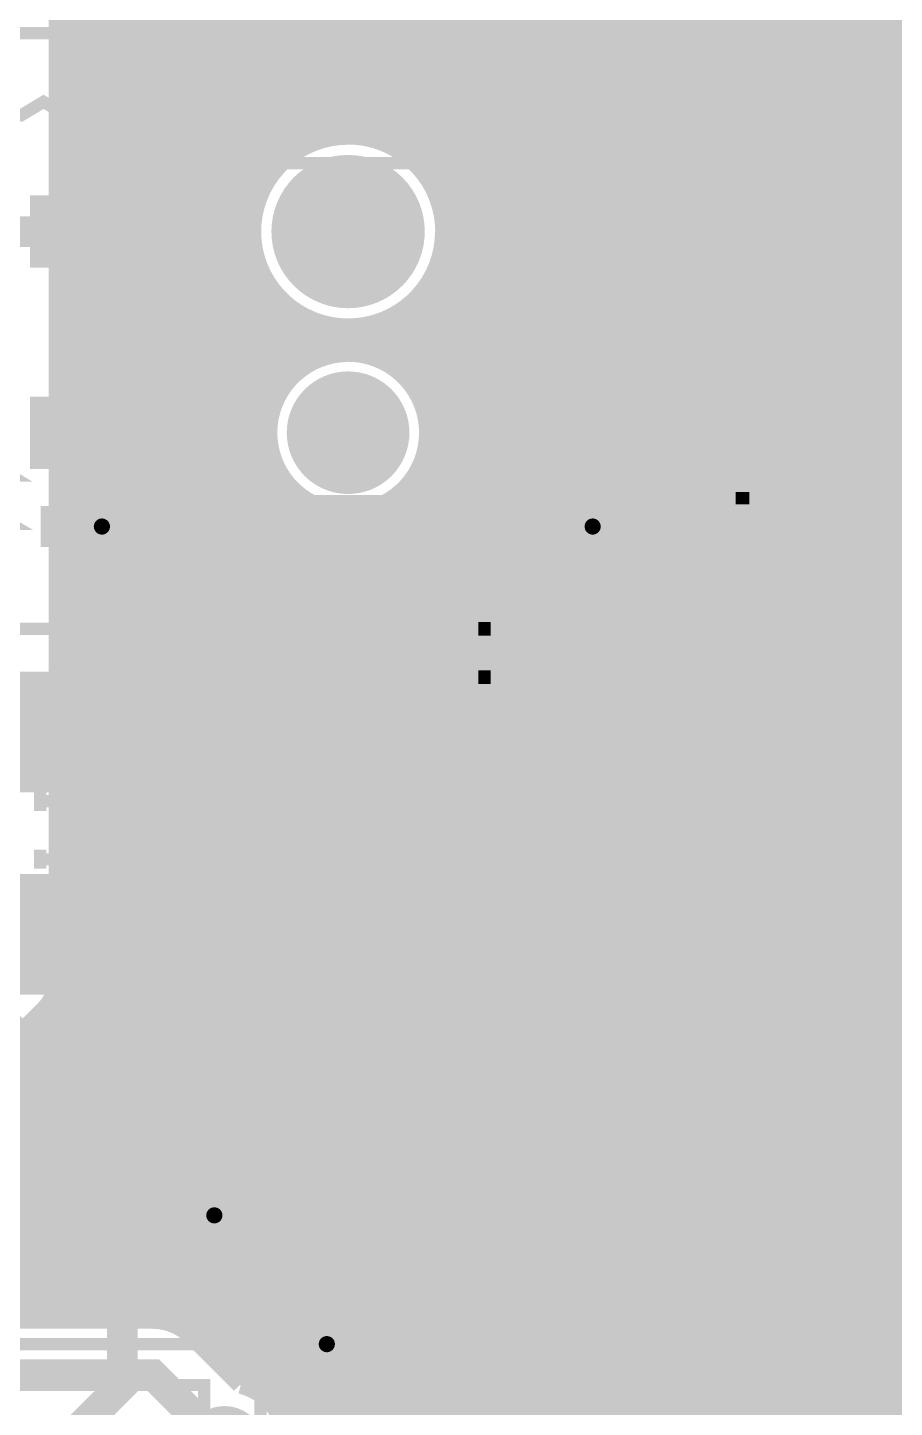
# Model space of a CAD drawing. Extents: x -10 to 131, y -93 to 209.
# Drawn here: x 3.27 to 14.03, y 115.42 to 132.57 of the extents above; entities that cross this region are included whole.
import ezdxf

# ---------------------------------------------------------------- set-up
doc = ezdxf.new("R2010")
doc.units = 0
doc.header["$MEASUREMENT"] = 0
doc.layers.get('0').update_dxf_attribs({"linetype": 'CONTINUOUS'})
for name, color, linetype in [('22-303-0_ASB', 7, 'CONTINUOUS'), ('22-303-0_AST', 7, 'CONTINUOUS'), ('22-303-0_BOT', 2, 'CONTINUOUS'), ('22-303-0_DRD', 6, 'CONTINUOUS'), ('22-303-0_DRL', 1, 'CONTINUOUS'), ('22-303-0_GND', 3, 'CONTINUOUS'), ('22-303-0_IN1', 10, 'CONTINUOUS'), ('22-303-0_SMT', 9, 'CONTINUOUS'), ('22-303-0_SPT', 11, 'CONTINUOUS'), ('22-303-0_SST', 8, 'CONTINUOUS'), ('22-303-0_TOP', 15, 'CONTINUOUS'), ('THRUHOLE_NPT', 7, 'CONTINUOUS'), ('THRUHOLE_TAP', 2, 'CONTINUOUS')]:
    doc.layers.add(name, color=color, linetype=linetype)

# ---------------------------------------------------------------- blocks, each defined once
blk = doc.blocks.new('ROUND_2')
at = {"const_width": 0.50038}
blk.add_lwpolyline([(-0.25019, 0, 1), (0.25019, 0, 1)], format="xyb", close=True, dxfattribs=at)
blk = doc.blocks.new('ROUND_40')
at = {"const_width": 0.69977}
blk.add_lwpolyline([(-0.349884, 0, 1), (0.349884, 0, 1)], format="xyb", close=True, dxfattribs=at)
blk = doc.blocks.new('RECTANGLE_39')
blk.add_solid([(0.90043, 0.44958), (0.90043, -0.44958), (-0.90043, 0.44958), (-0.90043, -0.44958)])
blk = doc.blocks.new('ROUND_70')
at = {"const_width": 0.29972}
blk.add_lwpolyline([(-0.14986, 0, 1), (0.14986, 0, 1)], format="xyb", close=True, dxfattribs=at)
blk = doc.blocks.new('ROUND_117')
at = {"const_width": 0.10033}
blk.add_lwpolyline([(-0.050164, 0, 1), (0.050164, 0, 1)], format="xyb", close=True, dxfattribs=at)
blk = doc.blocks.new('ROUND_92')
at = {"const_width": 0.9525}
blk.add_lwpolyline([(-0.47625, 0, 1), (0.47625, 0, 1)], format="xyb", close=True, dxfattribs=at)
blk = doc.blocks.new('ROUND_93')
at = {"const_width": 0.762}
blk.add_lwpolyline([(-0.381, 0, 1), (0.381, 0, 1)], format="xyb", close=True, dxfattribs=at)
blk = doc.blocks.new('ROUND_100')
at = {"const_width": 0.50038}
blk.add_lwpolyline([(-0.25019, 0, 1), (0.25019, 0, 1)], format="xyb", close=True, dxfattribs=at)
blk = doc.blocks.new('ROUND_101')
at = {"const_width": 0.0635}
blk.add_lwpolyline([(-0.03175, 0, 1), (0.03175, 0, 1)], format="xyb", close=True, dxfattribs=at)
blk = doc.blocks.new('ROUND_103')
at = {"const_width": 0.6985}
blk.add_lwpolyline([(-0.34925, 0, 1), (0.34925, 0, 1)], format="xyb", close=True, dxfattribs=at)
blk = doc.blocks.new('ROUND_104')
at = {"const_width": 0.4953}
blk.add_lwpolyline([(-0.24765, 0, 1), (0.24765, 0, 1)], format="xyb", close=True, dxfattribs=at)
blk = doc.blocks.new('RECTANGLE_3')
blk.add_solid([(0.4826, 0.4064), (0.4826, -0.4064), (-0.4826, 0.4064), (-0.4826, -0.4064)])
blk = doc.blocks.new('RECTANGLE_44')
blk.add_solid([(0.7239, 0.7493), (0.7239, -0.7493), (-0.7239, 0.7493), (-0.7239, -0.7493)])
blk = doc.blocks.new('RECTANGLE_61')
blk.add_solid([(0.635, 0.3429), (0.635, -0.3429), (-0.635, 0.3429), (-0.635, -0.3429)])
blk = doc.blocks.new('ROUND_108')
at = {"const_width": 0.10033}
blk.add_lwpolyline([(-0.050164, 0, 1), (0.050164, 0, 1)], format="xyb", close=True, dxfattribs=at)

msp = doc.modelspace()

# ---------------------------------------------------------------- linework, layer by layer
at = {"layer": '22-303-0_AST', "const_width": 0.1524}
for points in [[(5.75056, 130.88112), (5.75056, 127.381), (4.04876, 127.381), (4.04876, 130.88112), (5.75056, 130.88112), (6.74878, 130.88112), (7.74954, 130.88112), (8.7503, 130.88112), (8.7503, 127.381), (10.44956, 127.381), (10.44956, 126.67996), (8.7503, 126.67996), (8.7503, 127.381)], [(8.7503, 130.88112), (10.44956, 130.88112), (10.44956, 127.381)], [(4.04876, 130.27914), (3.55092, 130.27914), (3.55092, 129.77876), (4.04876, 129.77876)], [(10.44956, 130.27914), (10.94994, 130.27914), (10.94994, 129.77876), (10.44956, 129.77876)], [(4.04876, 127.2794), (3.55092, 127.2794), (3.55092, 127.77978), (4.04876, 127.77978)], [(10.44956, 127.77978), (10.94994, 127.77978), (10.94994, 127.2794), (10.44956, 127.2794)], [(8.7503, 126.67996), (7.74954, 126.67996), (6.74878, 126.67996), (5.75056, 126.67996), (4.04876, 126.67996), (4.04876, 127.381)], [(5.75056, 126.67996), (5.75056, 127.381)], [(2.54, 125.095), (2.54, 120.015), (5.08, 120.015), (5.08, 125.095), (2.54, 125.095)], [(5.715, 125.095), (5.715, 120.015), (8.255, 120.015), (8.255, 125.095), (5.715, 125.095)], [(3.93192, 124.02566), (3.93192, 123.67006), (4.1021, 123.55068), (4.27228, 123.55068), (4.43992, 123.67006), (4.43992, 124.02566), (3.42392, 124.02566)], [(6.85292, 124.02566), (6.85292, 123.67006), (7.0231, 123.55068), (7.19328, 123.55068), (7.36092, 123.67006), (7.36092, 124.02566), (6.34492, 124.02566)], [(3.93192, 123.72848), (3.42392, 123.55068)], [(6.85292, 123.72848), (6.34492, 123.55068)], [(3.42392, 122.83186), (3.42392, 123.06808)], [(3.42392, 122.95124), (4.43992, 122.95124), (4.27228, 123.06808)], [(6.34492, 122.83186), (6.34492, 123.06808)], [(6.34492, 122.95124), (7.36092, 122.95124), (7.19328, 123.06808)], [(3.42392, 122.11304), (3.42392, 122.34926)], [(3.42392, 122.22988), (4.43992, 122.22988), (4.27228, 122.34926)], [(6.34492, 122.11304), (6.34492, 122.34926)], [(6.34492, 122.22988), (7.36092, 122.22988), (7.19328, 122.34926)], [(3.76428, 121.27484), (3.76428, 121.74728), (4.43992, 121.51106), (4.43992, 121.39168), (3.42392, 121.39168)], [(6.85292, 121.68886), (6.85292, 121.33326), (6.68528, 121.27484), (6.5151, 121.27484), (6.34492, 121.33326), (6.34492, 121.68886), (6.5151, 121.74728), (6.68528, 121.74728), (7.36092, 121.51106)], [(7.8105, 116.6495), (7.8105, 119.5705), (6.1722, 119.5705), (6.1722, 116.6495), (7.8105, 116.6495)], [(0.8382, 116.205), (5.4102, 116.205), (5.4102, 119.38), (0.8382, 119.38), (0.8382, 116.205)], [(6.68274, 118.72468), (6.51256, 118.7831), (6.51256, 119.1387), (6.68274, 119.19966), (7.36092, 119.19966), (7.52856, 119.1387), (7.52856, 118.7831), (7.36092, 118.72468)], [(3.69316, 118.33098), (2.84734, 118.33098), (2.67716, 118.3894), (2.67716, 118.745), (2.84734, 118.80342), (3.69316, 118.80342)], [(7.02056, 117.9449), (7.19074, 117.88648), (7.36092, 117.88648), (7.52856, 117.9449), (7.52856, 118.3005), (7.36092, 118.36146), (7.19074, 118.36146), (7.02056, 118.3005), (7.02056, 117.9449), (6.85292, 117.88648), (6.68274, 117.88648), (6.51256, 117.9449), (6.51256, 118.3005), (6.68274, 118.36146), (6.85292, 118.36146), (7.02056, 118.3005)], [(2.84734, 117.96522), (2.67716, 117.84838), (2.67716, 117.60962), (2.84734, 117.49278), (3.01498, 117.49278), (3.35534, 117.729), (3.69316, 117.49278), (3.69316, 117.96522)], [(6.85292, 117.04828), (6.85292, 117.52326), (7.52856, 117.2845), (7.52856, 117.16766), (6.51256, 117.16766)], [(2.67716, 116.8908), (3.69316, 116.8908), (3.52298, 117.01018)], [(0.889, 115.697), (5.461, 115.697), (5.461, 113.919), (5.207, 113.665), (5.461, 113.411), (5.461, 111.633), (0.889, 111.633), (0.889, 115.697)], [(6.1595, 115.7605), (6.1595, 112.8395), (7.7978, 112.8395), (7.7978, 115.7605), (6.1595, 115.7605)], [(6.5659, 114.90452), (6.39826, 114.96294), (6.39826, 115.31854), (6.5659, 115.37696), (7.24408, 115.37696), (7.41426, 115.31854), (7.41426, 114.96294), (7.24408, 114.90452)]]:
    msp.add_lwpolyline(points, dxfattribs=at)
at = {"layer": '22-303-0_BOT'}
for points, const_width in [([(111.50092, 189.7761), (9.4996, 189.7761), (9.4996, 155.55976), (5.25018, 155.55976), (5.25018, 131.9784)], 0.254), ([(5.08, 188.3664), (5.08, 116.47424)], 0.254), ([(4.8514, 188.1378), (4.8514, 116.5225)], 0.254), ([(4.6228, 187.9092), (4.6228, 116.5225)], 0.254), ([(4.3942, 187.6806), (4.3942, 116.5225)], 0.254), ([(4.1656, 187.452), (4.1656, 116.5225)], 0.254), ([(3.937, 187.2234), (3.937, 116.5225)], 0.254), ([(3.6576, 186.944), (3.6576, 120.777)], 0.254), ([(3.7084, 186.9948), (3.7084, 116.5225)], 0.254), ([(5.25018, 132.6388), (3.6576, 132.6388)], 0.254), ([(5.25018, 132.4102), (3.6576, 132.4102)], 0.254), ([(5.25018, 132.1816), (3.6576, 132.1816)], 0.254), ([(13.5001, 131.953), (3.6576, 131.953)], 0.254), ([(13.5001, 131.9784), (5.25018, 131.9784)], 0.254), ([(5.3086, 131.9784), (5.3086, 116.32946)], 0.254), ([(5.5372, 131.9784), (5.5372, 116.10086)], 0.254), ([(5.7658, 131.9784), (5.7658, 115.87226)], 0.254), ([(5.9944, 131.9784), (5.9944, 115.69192)], 0.254), ([(6.223, 131.9784), (6.223, 130.66522)], 0.254), ([(6.4516, 131.9784), (6.4516, 130.93446)], 0.254), ([(6.6802, 131.9784), (6.6802, 131.09448)], 0.254), ([(6.9088, 131.9784), (6.9088, 131.18846)], 0.254), ([(7.1374, 131.9784), (7.1374, 131.23164)], 0.254), ([(7.366, 131.9784), (7.366, 131.23164)], 0.254), ([(7.5946, 131.9784), (7.5946, 131.18592)], 0.254), ([(7.8232, 131.9784), (7.8232, 131.09194)], 0.254), ([(8.0518, 131.9784), (8.0518, 130.93192)], 0.254), ([(8.2804, 131.9784), (8.2804, 130.66014)], 0.254), ([(8.509, 131.9784), (8.509, 57.4675)], 0.254), ([(8.7376, 131.9784), (8.7376, 57.4675)], 0.254), ([(8.9662, 131.9784), (8.9662, 57.4675)], 0.254), ([(9.1948, 131.9784), (9.1948, 57.4675)], 0.254), ([(9.4234, 131.9784), (9.4234, 57.4675)], 0.254), ([(13.5001, 131.9784), (13.5001, 122.97664), (9.4996, 122.97664), (9.4996, 58.10758)], 0.254), ([(9.652, 131.9784), (9.652, 122.97664)], 0.254), ([(9.8806, 131.9784), (9.8806, 122.97664)], 0.254), ([(10.1092, 131.9784), (10.1092, 122.97664)], 0.254), ([(10.3378, 131.9784), (10.3378, 122.97664)], 0.254), ([(10.5664, 131.9784), (10.5664, 122.97664)], 0.254), ([(10.795, 131.9784), (10.795, 122.97664)], 0.254), ([(11.0236, 131.9784), (11.0236, 122.97664)], 0.254), ([(11.2522, 131.9784), (11.2522, 122.97664)], 0.254), ([(11.4808, 131.9784), (11.4808, 122.97664)], 0.254), ([(11.7094, 131.9784), (11.7094, 122.97664)], 0.254), ([(11.938, 131.9784), (11.938, 122.97664)], 0.254), ([(12.1666, 131.9784), (12.1666, 122.97664)], 0.254), ([(12.3952, 131.9784), (12.3952, 122.97664)], 0.254), ([(12.6238, 131.9784), (12.6238, 122.97664)], 0.254), ([(12.8524, 131.9784), (12.8524, 122.97664)], 0.254), ([(13.081, 131.9784), (13.081, 122.97664)], 0.254), ([(13.3096, 131.9784), (13.3096, 122.97664)], 0.254), ([(13.5001, 131.7244), (3.6576, 131.7244)], 0.254), ([(13.5001, 131.4958), (3.6576, 131.4958)], 0.254), ([(13.5001, 131.2672), (3.6576, 131.2672)], 0.254), ([(6.58622, 131.0386), (3.6576, 131.0386)], 0.254), ([(13.5001, 131.0386), (7.91464, 131.0386)], 0.254), ([(6.32714, 130.81), (3.6576, 130.81)], 0.254), ([(13.5001, 130.81), (8.17118, 130.81)], 0.254), ([(6.17474, 130.5814), (3.6576, 130.5814)], 0.254), ([(13.5001, 130.5814), (8.32358, 130.5814)], 0.254), ([(6.08584, 130.3528), (3.6576, 130.3528)], 0.254), ([(13.5001, 130.3528), (8.41248, 130.3528)], 0.254), ([(6.0452, 130.1242), (3.6576, 130.1242)], 0.254), ([(13.5001, 130.1242), (8.45312, 130.1242)], 0.254), ([(6.05028, 129.8956), (3.6576, 129.8956)], 0.254), ([(13.5001, 129.8956), (8.45058, 129.8956)], 0.254), ([(6.09854, 129.667), (3.6576, 129.667)], 0.254), ([(13.5001, 129.667), (8.39978, 129.667)], 0.254), ([(6.1976, 129.4384), (3.6576, 129.4384)], 0.254), ([(6.223, 129.39522), (6.223, 115.56238)], 0.254), ([(8.2804, 129.4003), (8.2804, 57.4675)], 0.254), ([(13.5001, 129.4384), (8.30072, 129.4384)], 0.254), ([(6.3627, 129.2098), (3.6576, 129.2098)], 0.254), ([(13.5001, 129.2098), (8.13562, 129.2098)], 0.254), ([(6.4516, 129.12344), (6.4516, 128.143)], 0.254), ([(8.0518, 129.12598), (8.0518, 128.14046)], 0.254), ([(6.65226, 128.9812), (3.6576, 128.9812)], 0.254), ([(6.6802, 128.96596), (6.6802, 128.36144)], 0.254), ([(6.9088, 128.87198), (6.9088, 128.47828)], 0.254), ([(7.1374, 128.8288), (7.1374, 128.53162)], 0.254), ([(7.366, 128.8288), (7.366, 128.53162)], 0.254), ([(7.5946, 128.87198), (7.5946, 128.47574)], 0.254), ([(7.8232, 128.96596), (7.8232, 128.3589)], 0.254), ([(13.5001, 128.9812), (7.84606, 128.9812)], 0.254), ([(13.5001, 128.7526), (3.6576, 128.7526)], 0.254), ([(7.08406, 128.524), (3.6576, 128.524)], 0.254), ([(13.5001, 128.524), (7.41426, 128.524)], 0.254), ([(6.59384, 128.2954), (3.6576, 128.2954)], 0.254), ([(13.5001, 128.2954), (7.90448, 128.2954)], 0.254), ([(6.39572, 128.0668), (3.6576, 128.0668)], 0.254), ([(13.5001, 128.0668), (8.1026, 128.0668)], 0.254), ([(6.29158, 127.8382), (3.6576, 127.8382)], 0.254), ([(13.5001, 127.8382), (8.20928, 127.8382)], 0.254), ([(6.24586, 127.6096), (3.6576, 127.6096)], 0.254), ([(13.5001, 127.6096), (8.255, 127.6096)], 0.254), ([(6.25348, 127.381), (3.6576, 127.381)], 0.254), ([(13.5001, 127.381), (8.24484, 127.381)], 0.254), ([(6.31444, 127.1524), (3.6576, 127.1524)], 0.254), ([(13.5001, 127.1524), (8.18388, 127.1524)], 0.254), ([(6.44398, 126.9238), (3.6576, 126.9238)], 0.254), ([(6.4516, 126.91618), (6.4516, 115.2652)], 0.254), ([(8.0518, 126.91872), (8.0518, 70.78472)], 0.254), ([(13.5001, 126.9238), (8.05434, 126.9238)], 0.254), ([(6.68528, 126.6952), (3.6576, 126.6952)], 0.254), ([(6.6802, 126.69774), (6.6802, 102.51186)], 0.254), ([(13.5001, 126.6952), (7.81304, 126.6952)], 0.254), ([(7.8232, 126.70028), (7.8232, 71.02348)], 0.254), ([(13.5001, 126.4666), (3.6576, 126.4666)], 0.254), ([(6.9088, 126.5809), (6.9088, 102.28326)], 0.254), ([(7.1374, 126.52756), (7.1374, 102.05466)], 0.254), ([(7.366, 126.52756), (7.366, 101.82606)], 0.254), ([(7.5946, 126.58344), (7.5946, 101.59746)], 0.254), ([(13.5001, 126.238), (3.6576, 126.238)], 0.254), ([(13.5001, 126.0094), (3.6576, 126.0094)], 0.254), ([(13.5001, 125.7808), (3.6576, 125.7808)], 0.254), ([(13.5001, 125.5522), (3.6576, 125.5522)], 0.254), ([(13.5001, 125.3236), (3.6576, 125.3236)], 0.254), ([(13.5001, 125.095), (3.6576, 125.095)], 0.254), ([(13.5001, 124.8664), (3.6576, 124.8664)], 0.254), ([(13.5001, 124.6378), (3.6576, 124.6378)], 0.254), ([(13.5001, 124.4092), (3.6576, 124.4092)], 0.254), ([(13.5001, 124.1806), (3.6576, 124.1806)], 0.254), ([(13.5001, 123.952), (3.6576, 123.952)], 0.254), ([(13.5001, 123.7234), (3.6576, 123.7234)], 0.254), ([(13.5001, 123.4948), (3.6576, 123.4948)], 0.254), ([(13.5001, 123.2662), (3.6576, 123.2662)], 0.254), ([(13.5001, 123.0376), (3.6576, 123.0376)], 0.254), ([(9.4996, 122.809), (3.6576, 122.809)], 0.254), ([(9.4996, 122.5804), (3.6576, 122.5804)], 0.254), ([(9.4996, 122.3518), (3.6576, 122.3518)], 0.254), ([(9.4996, 122.1232), (3.6576, 122.1232)], 0.254), ([(9.4996, 121.8946), (3.6576, 121.8946)], 0.254), ([(9.4996, 121.666), (3.6576, 121.666)], 0.254), ([(9.4996, 121.4374), (3.6576, 121.4374)], 0.254), ([(9.4996, 121.2088), (3.6576, 121.2088)], 0.254), ([(9.4996, 120.9802), (3.6576, 120.9802)], 0.254), ([(9.4996, 120.7516), (3.6576, 120.7516)], 0.254), ([(9.4996, 120.523), (3.60172, 120.523)], 0.254), ([(3.4798, 120.3452), (0.8636, 117.729)], 0.254), ([(9.4996, 120.2944), (3.42646, 120.2944)], 0.254), ([(3.4798, 120.3452), (3.4798, 116.5225)], 0.254), ([(3.2512, 120.1166), (3.2512, 116.5225)], 0.254), ([(9.4996, 120.0658), (3.19786, 120.0658)], 0.254), ([(9.4996, 119.8372), (2.96926, 119.8372)], 0.254), ([(9.4996, 119.6086), (2.74066, 119.6086)], 0.254), ([(9.4996, 119.38), (2.51206, 119.38)], 0.254), ([(9.4996, 119.1514), (2.28346, 119.1514)], 0.254), ([(9.4996, 118.9228), (2.05486, 118.9228)], 0.254), ([(9.4996, 118.6942), (1.82626, 118.6942)], 0.254), ([(9.4996, 118.4656), (1.59766, 118.4656)], 0.254), ([(9.4996, 118.237), (1.36906, 118.237)], 0.254), ([(9.4996, 118.0084), (1.14046, 118.0084)], 0.254), ([(9.4996, 117.7798), (0.91186, 117.7798)], 0.254), ([(9.4996, 117.5512), (0.8636, 117.5512)], 0.254), ([(9.4996, 117.3226), (0.8636, 117.3226)], 0.254), ([(9.4996, 117.094), (0.8636, 117.094)], 0.254), ([(9.4996, 116.8654), (0.8636, 116.8654)], 0.254), ([(9.4996, 116.6368), (0.8636, 116.6368)], 0.254), ([(4.826, 116.5225), (2.3114, 116.5225)], 0.254), ([(9.4996, 116.4082), (5.20954, 116.4082)], 0.254), ([(5.32638, 116.31168), (5.92074, 115.71478)], 0.254), ([(9.4996, 116.1796), (5.45846, 116.1796)], 0.254), ([(5.715, 114.935), (4.826, 115.824), (1.905, 115.824)], 0.381), ([(9.4996, 115.951), (5.68706, 115.951)], 0.254), ([(9.4996, 115.7224), (5.91566, 115.7224)], 0.254), ([(9.4996, 115.4938), (6.29666, 115.4938)], 0.254)]:
    msp.add_lwpolyline(points, dxfattribs=dict(at, const_width=const_width))
at = {"layer": '22-303-0_BOT', "const_width": 0.254}
for points in [[(7.24916, 131.23672, 0.4142136), (6.04266, 130.03022)], [(8.4582, 130.03022, 0.4142136), (7.24916, 131.23926)], [(6.04266, 130.03022, 0.4142136), (7.24916, 128.82372)], [(7.24916, 128.82372, 0.4142136), (8.45566, 130.03022)], [(7.24916, 128.5367, 0.4142136), (6.24332, 127.53086)], [(8.25754, 127.53086, 0.4142136), (7.24916, 128.53924)], [(6.24332, 127.53086, 0.4142136), (7.24916, 126.52502)], [(7.24916, 126.52248, 0.4142136), (8.25754, 127.53086)], [(3.4798, 120.3452, 0.1989124), (3.65866, 120.777)], [(3.4798, 120.3452, 0.1989124), (3.65866, 120.777)], [(5.31876, 116.31676, 0.1989124), (4.826, 116.52087)], [(5.31876, 116.31676, 0.1989124), (4.826, 116.52087)], [(6.52272, 114.935, 0.3405246), (5.92074, 115.71478)]]:
    msp.add_lwpolyline(points, format="xyb", dxfattribs=at)
at = {"layer": '22-303-0_DRD', "const_width": 0.254}
for points in [[(6.99516, 130.66522), (6.61416, 130.28422)], [(7.50316, 130.66522), (6.99516, 130.66522)], [(7.88416, 130.28422), (7.50316, 130.66522)], [(6.99516, 130.41122), (6.99516, 130.28422)], [(7.12216, 130.41122), (6.99516, 130.41122)], [(7.12216, 130.28422), (7.12216, 130.41122)], [(7.37616, 130.41122), (7.37616, 130.28422)], [(7.50316, 130.41122), (7.37616, 130.41122)], [(7.50316, 130.28422), (7.50316, 130.41122)], [(6.61416, 130.28422), (6.61416, 129.77622)], [(6.99516, 130.28422), (7.12216, 130.28422)], [(7.37616, 130.28422), (7.50316, 130.28422)], [(7.88416, 129.77622), (7.88416, 130.28422)], [(7.12216, 129.64922), (6.86816, 129.90322)], [(7.63016, 129.90322), (7.37616, 129.64922)], [(6.61416, 129.77622), (6.99516, 129.39522)], [(7.50316, 129.39522), (7.88416, 129.77622)], [(7.37616, 129.64922), (7.12216, 129.64922)], [(6.99516, 129.39522), (7.50316, 129.39522)], [(7.24916, 128.16586), (6.61416, 127.53086)], [(7.88416, 127.53086), (7.24916, 128.16586)], [(6.61416, 127.53086), (7.24916, 126.89586)], [(7.24916, 126.89586), (7.88416, 127.53086)], [(3.556, 126.111), (4.191, 126.746)], [(3.556, 126.111), (4.191, 126.746)], [(3.556, 126.619), (3.556, 126.111)], [(4.191, 125.984), (3.556, 126.619)], [(3.556, 126.619), (3.556, 126.111)], [(4.191, 125.984), (3.556, 126.619)], [(4.191, 126.746), (4.826, 126.111)], [(4.191, 126.746), (4.826, 126.111)], [(4.826, 126.619), (4.191, 125.984)], [(4.826, 126.619), (4.191, 125.984)], [(4.826, 126.111), (4.826, 126.619)], [(4.826, 126.111), (4.826, 126.619)], [(9.652, 126.111), (10.287, 126.746)], [(9.652, 126.619), (9.652, 126.111)], [(10.287, 125.984), (9.652, 126.619)], [(10.287, 126.746), (10.922, 126.111)], [(10.922, 126.619), (10.287, 125.984)], [(10.922, 126.111), (10.922, 126.619)], [(4.953, 117.5512), (5.588, 118.1862)], [(4.953, 117.5512), (5.588, 118.1862)], [(5.588, 118.1862), (6.223, 117.5512)], [(5.588, 118.1862), (6.223, 117.5512)], [(4.953, 118.0592), (4.953, 117.5512)], [(5.588, 117.4242), (4.953, 118.0592)], [(4.953, 118.0592), (4.953, 117.5512)], [(5.588, 117.4242), (4.953, 118.0592)], [(6.223, 118.0592), (5.588, 117.4242)], [(6.223, 118.0592), (5.588, 117.4242)], [(6.223, 117.5512), (6.223, 118.0592)], [(6.223, 117.5512), (6.223, 118.0592)], [(6.35, 115.951), (6.985, 116.586)], [(6.35, 115.951), (6.985, 116.586)], [(6.985, 116.586), (7.62, 115.951)], [(6.985, 116.586), (7.62, 115.951)], [(6.35, 116.459), (6.35, 115.951)], [(6.985, 115.824), (6.35, 116.459)], [(6.35, 116.459), (6.35, 115.951)], [(6.985, 115.824), (6.35, 116.459)], [(7.62, 116.459), (6.985, 115.824)], [(7.62, 116.459), (6.985, 115.824)], [(7.62, 115.951), (7.62, 116.459)], [(7.62, 115.951), (7.62, 116.459)], [(5.08, 114.681), (5.715, 115.316)], [(5.715, 115.316), (6.35, 114.681)]]:
    msp.add_lwpolyline(points, dxfattribs=at)
at = {"layer": '22-303-0_DRL', "const_width": 0.254}
msp.add_lwpolyline([(93.45422, 17.63014), (76.454, 17.63014), (76.454, 58.10758), (9.4996, 58.10758), (9.4996, 122.97664), (13.5001, 122.97664), (13.5001, 131.9784), (5.25018, 131.9784), (5.25018, 155.55976), (9.4996, 155.55976), (9.4996, 189.7761), (111.50092, 189.7761), (111.50092, 159.77616), (106.36504, 159.77616), (106.36504, 90.10904), (82.63636, 90.10904), (82.63636, 115.10772), (72.03948, 115.10772), (72.03948, 80.10906), (111.50092, 80.10906), (111.50092, 58.10758), (93.45422, 58.10758), (93.45422, 17.63014)], dxfattribs=at)
at = {"layer": '22-303-0_GND', "const_width": 1.27}
for points in [[(106.36504, 132.56514), (5.25018, 132.56514)], [(106.36504, 131.93014), (13.5001, 131.93014)], [(106.36504, 131.29514), (13.5001, 131.29514)], [(106.36504, 130.66014), (13.5001, 130.66014)], [(106.36504, 130.02514), (13.5001, 130.02514)], [(106.36504, 129.39014), (13.5001, 129.39014)], [(106.36504, 128.75514), (13.5001, 128.75514)], [(106.36504, 128.12014), (13.5001, 128.12014)], [(106.36504, 127.48514), (13.5001, 127.48514)], [(106.36504, 126.85014), (13.5001, 126.85014)], [(106.36504, 126.21514), (13.5001, 126.21514)], [(106.36504, 125.58014), (13.5001, 125.58014)], [(106.36504, 124.94514), (13.5001, 124.94514)], [(106.36504, 124.31014), (13.5001, 124.31014)], [(106.36504, 123.67514), (13.5001, 123.67514)], [(106.36504, 123.04014), (13.5001, 123.04014)], [(106.36504, 122.40514), (9.4996, 122.40514)], [(106.36504, 121.77014), (9.4996, 121.77014)], [(106.36504, 121.13514), (9.4996, 121.13514)], [(106.36504, 120.50014), (9.4996, 120.50014)], [(106.36504, 119.86514), (9.4996, 119.86514)], [(106.36504, 119.23014), (9.4996, 119.23014)], [(106.36504, 118.59514), (9.4996, 118.59514)], [(106.36504, 117.96014), (9.4996, 117.96014)], [(106.36504, 117.32514), (9.4996, 117.32514)], [(106.36504, 116.69014), (9.4996, 116.69014)], [(106.36504, 116.05514), (9.4996, 116.05514)], [(106.36504, 115.42014), (9.4996, 115.42014)], [(72.03948, 114.78514), (9.4996, 114.78514)]]:
    msp.add_lwpolyline(points, dxfattribs=at)
at = {"layer": '22-303-0_SST', "const_width": 0.1524}
for points in [[(3.04546, 132.15874), (2.90322, 132.20192), (2.90322, 132.45592), (3.04546, 132.49656), (3.60934, 132.49656), (3.74904, 132.45592), (3.74904, 132.20192), (3.60934, 132.15874)], [(3.04546, 131.81076), (2.90322, 131.72694), (2.90322, 131.55676), (3.04546, 131.47294), (3.18516, 131.47294), (3.4671, 131.64312), (3.74904, 131.47294), (3.74904, 131.81076)], [(5.75056, 130.88112), (5.75056, 127.381), (4.04876, 127.381), (4.04876, 130.88112), (5.75056, 130.88112), (6.74878, 130.88112), (7.74954, 130.88112), (8.7503, 130.88112), (8.7503, 127.381), (10.44956, 127.381), (10.44956, 126.67996), (8.7503, 126.67996), (8.7503, 127.381)], [(8.7503, 130.88112), (10.44956, 130.88112), (10.44956, 127.381)], [(4.04876, 130.27914), (3.55092, 130.27914), (3.55092, 129.77876), (4.04876, 129.77876)], [(10.44956, 130.27914), (10.94994, 130.27914), (10.94994, 129.77876), (10.44956, 129.77876)], [(4.04876, 127.2794), (3.55092, 127.2794), (3.55092, 127.77978), (4.04876, 127.77978)], [(10.44956, 127.77978), (10.94994, 127.77978), (10.94994, 127.2794), (10.44956, 127.2794)], [(12.14882, 126.71806), (12.14882, 127.56388), (12.065, 127.42418)], [(8.7503, 126.67996), (7.74954, 126.67996), (6.74878, 126.67996), (5.75056, 126.67996), (4.04876, 126.67996), (4.04876, 127.381)], [(5.75056, 126.67996), (5.75056, 127.381)], [(2.21234, 126.99746), (3.05816, 126.99746), (2.91592, 127.08382)], [(12.23264, 126.71806), (12.065, 126.71806)], [(2.21234, 126.39802), (3.05816, 126.39802), (2.91592, 126.48184)], [(9.36498, 125.94844), (9.36498, 125.69444), (9.50722, 125.61062), (9.64692, 125.61062), (9.78916, 125.69444), (9.78916, 125.94844), (8.94334, 125.94844)], [(9.36498, 125.73762), (8.94334, 125.61062)], [(2.54, 125.095), (5.08, 125.095), (5.08, 120.015), (2.54, 120.015), (2.54, 125.095)], [(5.715, 125.095), (8.255, 125.095), (8.255, 120.015), (5.715, 120.015), (5.715, 125.095)], [(8.94334, 125.00864), (8.94334, 125.17882)], [(8.94334, 125.09246), (9.78916, 125.09246), (9.64692, 125.17882)], [(8.94334, 124.4092), (8.94334, 124.57684)], [(8.94334, 124.49302), (9.78916, 124.49302), (9.64692, 124.57684)], [(9.36498, 124.01804), (9.36498, 123.76404), (9.22528, 123.7234), (9.08304, 123.7234), (8.94334, 123.76404), (8.94334, 124.01804), (9.08304, 124.06122), (9.22528, 124.06122), (9.78916, 123.89104)], [(7.8105, 116.6495), (7.8105, 119.5705), (6.1722, 119.5705), (6.1722, 116.6495), (7.8105, 116.6495)], [(1.0922, 116.205), (0.8636, 116.205), (0.8636, 119.38), (5.4102, 119.38), (5.4102, 116.205), (1.0922, 116.205)], [(8.255, 118.5037), (8.1153, 118.54688), (8.1153, 118.80088), (8.255, 118.84406), (8.82142, 118.84406), (8.96112, 118.80088), (8.96112, 118.54688), (8.82142, 118.5037)], [(8.53948, 117.86108), (8.67918, 117.8179), (8.82142, 117.8179), (8.96112, 117.86108), (8.96112, 118.11508), (8.82142, 118.15826), (8.67918, 118.15826), (8.53948, 118.11508), (8.53948, 117.86108), (8.39724, 117.8179), (8.255, 117.8179), (8.1153, 117.86108), (8.1153, 118.11508), (8.255, 118.15826), (8.39724, 118.15826), (8.53948, 118.11508)], [(8.39724, 117.1321), (8.39724, 117.47246), (8.96112, 117.30228), (8.96112, 117.21846), (8.1153, 117.21846)], [(0.889, 115.697), (0.889, 111.633), (5.461, 111.633), (5.461, 113.411), (5.207, 113.665), (5.461, 113.919), (5.461, 115.697), (0.889, 115.697)], [(6.1595, 115.7605), (6.1595, 112.8395), (7.7978, 112.8395), (7.7978, 115.7605), (6.1595, 115.7605)]]:
    msp.add_lwpolyline(points, dxfattribs=at)
at = {"layer": '22-303-0_TOP', "const_width": 0.381}
for points in [[(1.27, 122.6312), (1.27, 128.397), (2.90322, 130.03022), (4.19862, 130.03022)], [(6.985, 123.8123), (6.985, 124.587), (7.366, 124.968), (10.668, 124.968), (11.70178, 126.00178), (11.70178, 129.64922), (11.32078, 130.03022), (10.2997, 130.03022)], [(4.191, 126.365), (4.19862, 126.37262), (4.19862, 127.53086), (4.19862, 126.37262), (4.191, 126.365)], [(10.2997, 127.53086), (10.2997, 126.3777), (10.287, 126.365)], [(6.985, 121.2977), (6.5659, 121.2977), (4.0513, 123.8123), (3.81, 123.8123)], [(4.445, 118.745), (3.048, 120.142), (2.3368, 120.142), (1.27, 121.2088)], [(3.81, 121.2977), (3.6703, 121.158), (2.413, 121.158)], [(2.413, 121.158), (3.6703, 121.158), (3.81, 121.2977)], [(6.985, 118.8212), (6.9088, 118.745), (4.445, 118.745)], [(5.588, 117.8052), (4.445, 117.8052)], [(4.445, 117.8052), (5.588, 117.8052)], [(6.985, 116.205), (6.985, 117.3988)], [(6.985, 117.3988), (6.985, 116.205)], [(2.032, 114.681), (3.429, 114.681), (4.445, 115.697), (4.445, 116.84)]]:
    msp.add_lwpolyline(points, dxfattribs=at)

# ---------------------------------------------------------------- block references
at = {"layer": '22-303-0_ASB'}
for name, p in [('ROUND_40', (7.24916, 130.03022)), ('ROUND_2', (7.24916, 127.53086))]:
    msp.add_blockref(name, p, dxfattribs=at)
at = {"layer": '22-303-0_AST'}
for name, p in [('ROUND_40', (7.24916, 130.03022)), ('RECTANGLE_39', (4.19862, 130.03022)), ('RECTANGLE_39', (10.2997, 130.03022)), ('RECTANGLE_39', (4.19862, 127.53086)), ('ROUND_2', (7.24916, 127.53086)), ('RECTANGLE_39', (10.2997, 127.53086))]:
    msp.add_blockref(name, p, dxfattribs=at)
at = {"layer": '22-303-0_BOT'}
for name, p in [('ROUND_40', (7.24916, 130.03022)), ('ROUND_2', (7.24916, 127.53086)), ('ROUND_70', (4.191, 126.365)), ('ROUND_70', (10.287, 126.365)), ('ROUND_70', (5.588, 117.8052)), ('ROUND_70', (6.985, 116.205))]:
    msp.add_blockref(name, p, dxfattribs=at)
at = {"layer": '22-303-0_DRL'}
for name, p in [('ROUND_40', (7.24916, 130.03022)), ('ROUND_2', (7.24916, 127.53086)), ('ROUND_117', (4.191, 126.365)), ('ROUND_117', (10.287, 126.365)), ('ROUND_117', (5.588, 117.8052)), ('ROUND_117', (6.985, 116.205))]:
    msp.add_blockref(name, p, dxfattribs=at)
at = {"layer": '22-303-0_GND'}
for name, p in [('ROUND_92', (7.24916, 130.03022)), ('ROUND_93', (7.24916, 127.53086)), ('ROUND_101', (4.191, 126.365)), ('ROUND_101', (10.287, 126.365)), ('ROUND_101', (5.588, 117.8052)), ('ROUND_101', (6.985, 116.205)), ('ROUND_100', (5.715, 114.935))]:
    msp.add_blockref(name, p, dxfattribs=at)
at = {"layer": '22-303-0_IN1'}
for name, p in [('ROUND_103', (7.24916, 130.03022)), ('ROUND_104', (7.24916, 127.53086)), ('ROUND_70', (4.191, 126.365)), ('ROUND_70', (10.287, 126.365)), ('ROUND_70', (5.588, 117.8052)), ('ROUND_70', (6.985, 116.205))]:
    msp.add_blockref(name, p, dxfattribs=at)
at = {"layer": '22-303-0_SMT'}
for name, p in [('RECTANGLE_39', (4.19862, 130.03022)), ('RECTANGLE_39', (10.2997, 130.03022)), ('RECTANGLE_39', (4.19862, 127.53086)), ('RECTANGLE_39', (10.2997, 127.53086)), ('RECTANGLE_44', (3.81, 123.8123)), ('RECTANGLE_44', (6.985, 123.8123)), ('RECTANGLE_44', (3.81, 121.2977)), ('RECTANGLE_44', (6.985, 121.2977)), ('RECTANGLE_3', (6.985, 118.8212)), ('RECTANGLE_61', (4.445, 118.745)), ('RECTANGLE_61', (4.445, 117.8052)), ('RECTANGLE_3', (6.985, 117.3988)), ('RECTANGLE_61', (4.445, 116.84))]:
    msp.add_blockref(name, p, dxfattribs=at)
at = {"layer": '22-303-0_SPT'}
for name, p in [('RECTANGLE_39', (4.19862, 130.03022)), ('RECTANGLE_39', (10.2997, 130.03022)), ('RECTANGLE_39', (4.19862, 127.53086)), ('RECTANGLE_39', (10.2997, 127.53086)), ('RECTANGLE_44', (3.81, 123.8123)), ('RECTANGLE_44', (6.985, 123.8123)), ('RECTANGLE_44', (3.81, 121.2977)), ('RECTANGLE_44', (6.985, 121.2977)), ('RECTANGLE_3', (6.985, 118.8212)), ('RECTANGLE_61', (4.445, 118.745)), ('RECTANGLE_61', (4.445, 117.8052)), ('RECTANGLE_3', (6.985, 117.3988)), ('RECTANGLE_61', (4.445, 116.84))]:
    msp.add_blockref(name, p, dxfattribs=at)
at = {"layer": '22-303-0_TOP'}
for name, p in [('ROUND_40', (7.24916, 130.03022)), ('RECTANGLE_39', (4.19862, 130.03022)), ('RECTANGLE_39', (10.2997, 130.03022)), ('RECTANGLE_39', (4.19862, 127.53086)), ('ROUND_2', (7.24916, 127.53086)), ('RECTANGLE_39', (10.2997, 127.53086)), ('ROUND_70', (4.191, 126.365)), ('ROUND_70', (10.287, 126.365)), ('RECTANGLE_44', (3.81, 123.8123)), ('RECTANGLE_44', (6.985, 123.8123)), ('RECTANGLE_44', (3.81, 121.2977)), ('RECTANGLE_44', (6.985, 121.2977)), ('RECTANGLE_3', (6.985, 118.8212)), ('RECTANGLE_61', (4.445, 118.745)), ('RECTANGLE_61', (4.445, 117.8052)), ('ROUND_70', (5.588, 117.8052)), ('RECTANGLE_3', (6.985, 117.3988)), ('RECTANGLE_61', (4.445, 116.84)), ('ROUND_70', (6.985, 116.205))]:
    msp.add_blockref(name, p, dxfattribs=at)
at = {"layer": 'THRUHOLE_NPT'}
for name, p in [('ROUND_40', (7.24916, 130.03022)), ('ROUND_2', (7.24916, 127.53086))]:
    msp.add_blockref(name, p, dxfattribs=at)
at = {"layer": 'THRUHOLE_TAP'}
for p in [(4.191, 126.365), (10.287, 126.365), (5.588, 117.8052), (6.985, 116.205)]:
    msp.add_blockref('ROUND_108', p, dxfattribs=at)

doc.saveas('drawing.dxf')
